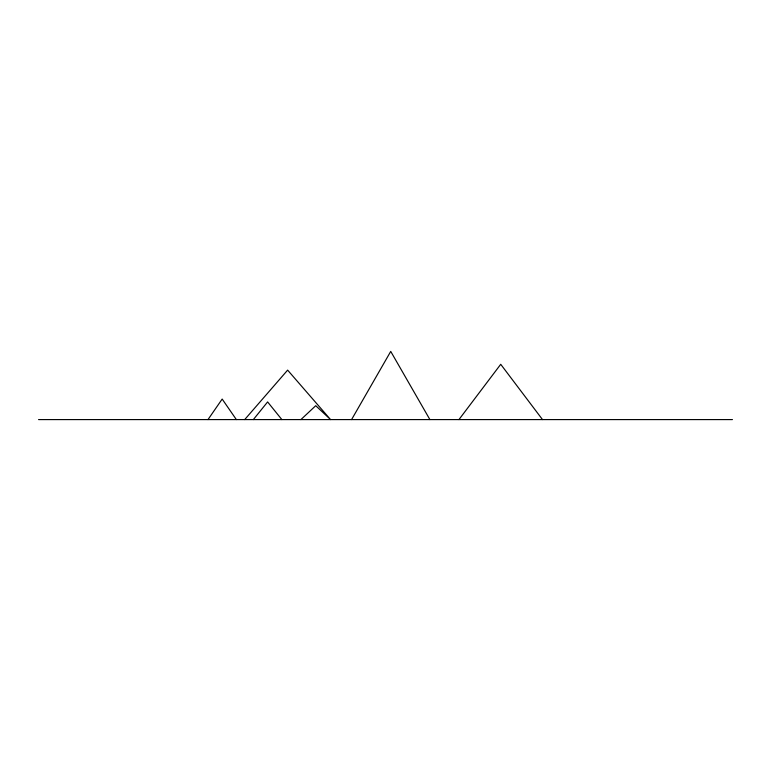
<?xml version="1.0" encoding="UTF-8"?>
<svg xmlns="http://www.w3.org/2000/svg" width="771" height="771" viewBox="0 0 771 771"><rect width="100%" height="100%" fill="white"/><g stroke="black" fill="none" stroke-linecap="round" stroke-linejoin="round"><path stroke-width="1.16" d="M351.576 419.588L390.733 351.412L429.9 419.588M207.987 419.588L222.173 399.06L236.36 419.588M458.947 419.588L500.726 364.298L542.505 419.588M253.351 419.588L267.614 401.922L281.868 419.588M244.696 419.588L287.631 370.119L330.576 419.588L315.744 405.7L300.912 419.588M38.55 419.588L732.45 419.588"/></g></svg>
